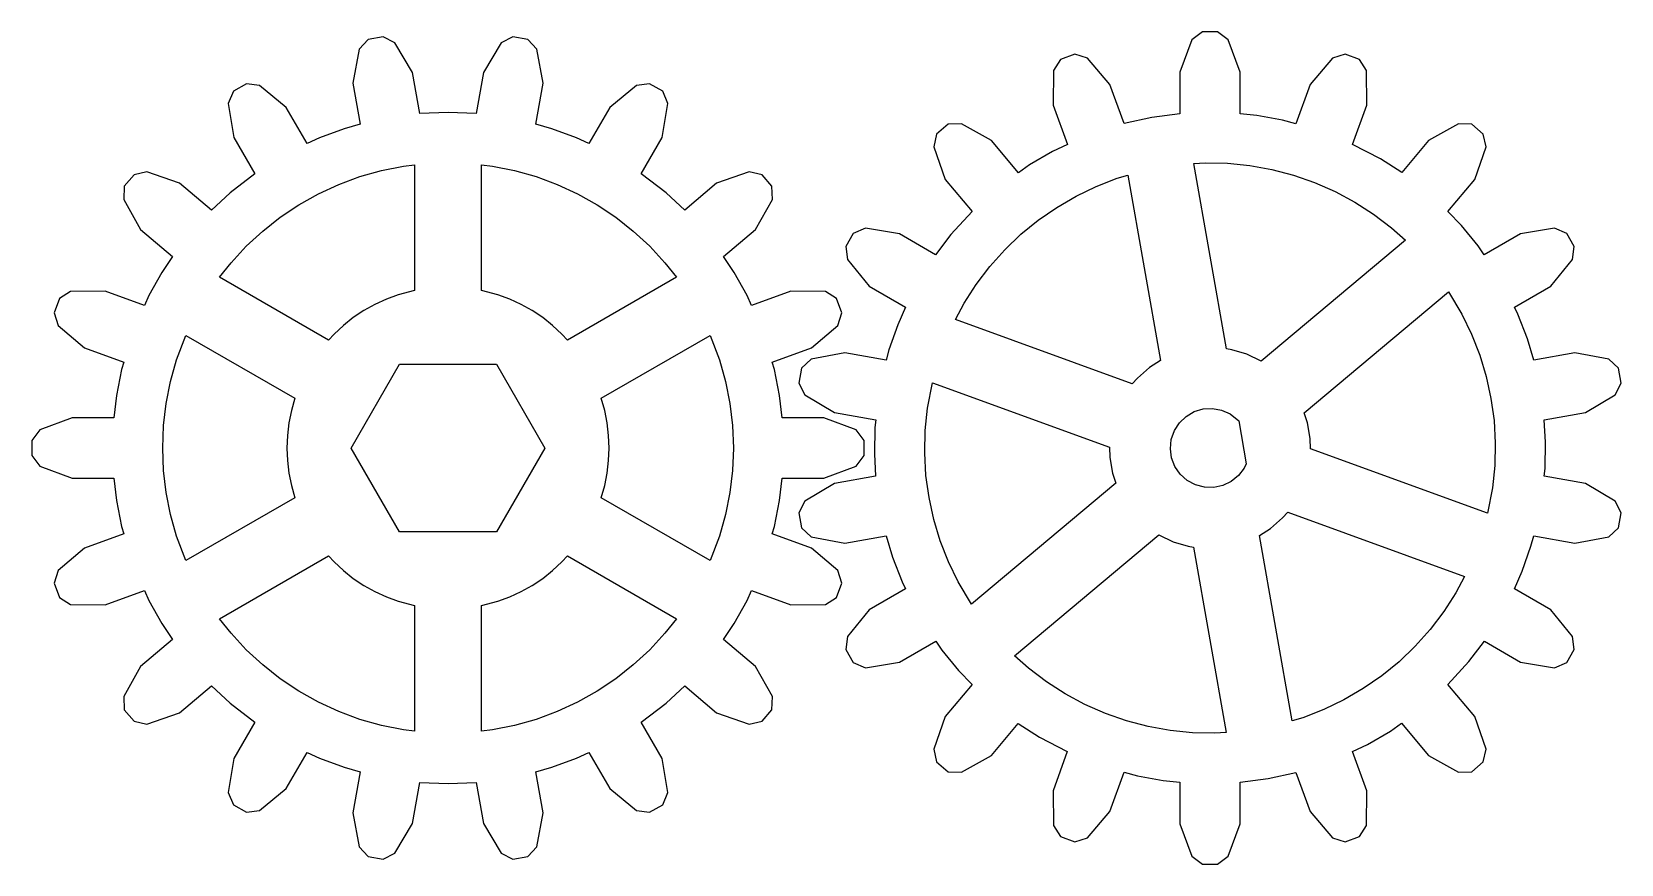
# Model space of a CAD drawing. Header units: metres. Extents: x -1.24 to 3.5, y -1.24 to 1.24.
import ezdxf

# ---------------------------------------------------------------- set-up
doc = ezdxf.new("R2010")
doc.units = ezdxf.units.M

msp = doc.modelspace()

# ---------------------------------------------------------------- linework, layer by layer
for p, q in [((2.2475, 1.24), (2.216, 1.216)), ((2.2925, 1.24), (2.2475, 1.24)), ((2.324, 1.216), (2.2925, 1.24)), ((-0.2643, 1.1881), (-0.2831, 1.0873)), ((-0.2375, 1.2172), (-0.2643, 1.1881)), ((-0.1932, 1.225), (-0.2375, 1.2172)), ((-0.158, 1.2069), (-0.1932, 1.225)), ((-0.1058, 1.1186), (-0.158, 1.2069)), ((0.158, 1.2069), (0.1058, 1.1186)), ((0.1932, 1.225), (0.158, 1.2069)), ((0.2375, 1.2172), (0.1932, 1.225)), ((0.2643, 1.1881), (0.2375, 1.2172)), ((0.2831, 1.0873), (0.2643, 1.1881)), ((2.216, 1.216), (2.18, 1.12)), ((2.36, 1.12), (2.324, 1.216)), ((1.8248, 1.1575), (1.8034, 1.1242)), ((1.867, 1.1729), (1.8248, 1.1575)), ((1.9048, 1.1611), (1.867, 1.1729)), ((1.9715, 1.0832), (1.9048, 1.1611)), ((2.6351, 1.1611), (2.5685, 1.0832)), ((2.673, 1.1729), (2.6351, 1.1611)), ((2.7152, 1.1575), (2.673, 1.1729)), ((2.7366, 1.1242), (2.7152, 1.1575)), ((-0.0843, 0.9962), (-0.1058, 1.1186)), ((0.1058, 1.1186), (0.0843, 0.9962)), ((1.8034, 1.1242), (1.8024, 1.0216)), ((2.18, 1.12), (2.18, 0.9957)), ((2.36, 0.9952), (2.36, 1.12)), ((2.7376, 1.0216), (2.7366, 1.1242)), ((-0.6395, 1.0626), (-0.6547, 1.0261)), ((-0.6005, 1.0851), (-0.6395, 1.0626)), ((-0.5612, 1.0801), (-0.6005, 1.0851)), ((-0.4821, 1.0149), (-0.5612, 1.0801)), ((-0.2831, 1.0873), (-0.2614, 0.9645)), ((0.2614, 0.9645), (0.2831, 1.0873)), ((0.5612, 1.0801), (0.4821, 1.0149)), ((0.6005, 1.0851), (0.5612, 1.0801)), ((0.6395, 1.0626), (0.6005, 1.0851)), ((0.6547, 1.0261), (0.6395, 1.0626)), ((2.014, 0.9664), (1.9715, 1.0832)), ((2.5685, 1.0832), (2.5258, 0.9659)), ((-0.6547, 1.0261), (-0.6379, 0.9249)), ((-0.4196, 0.9068), (-0.4821, 1.0149)), ((0, 1), (-0.0843, 0.9962)), ((0.0843, 0.9962), (0, 1)), ((0.4821, 1.0149), (0.4196, 0.9068)), ((0.6379, 0.9249), (0.6547, 1.0261)), ((1.8024, 1.0216), (1.8451, 0.9044)), ((2.18, 0.9957), (2.0963, 0.9848)), ((2.4091, 0.9902), (2.36, 0.9952)), ((2.695, 0.9046), (2.7376, 1.0216)), ((-0.309, 0.951), (-0.3827, 0.9239)), ((-0.2614, 0.9645), (-0.309, 0.951)), ((0.309, 0.951), (0.2614, 0.9645)), ((0.3827, 0.9239), (0.309, 0.951)), ((1.4902, 0.9643), (1.4557, 0.9354)), ((1.5297, 0.9662), (1.4902, 0.9643)), ((1.619, 0.9158), (1.5297, 0.9662)), ((2.0963, 0.9848), (2.014, 0.9664)), ((2.4864, 0.9763), (2.4091, 0.9902)), ((2.5258, 0.9659), (2.4864, 0.9763)), ((3.0103, 0.9662), (2.921, 0.9158)), ((3.0498, 0.9643), (3.0103, 0.9662)), ((3.0843, 0.9354), (3.0498, 0.9643)), ((-0.6379, 0.9249), (-0.5757, 0.8171)), ((-0.3827, 0.9239), (-0.4196, 0.9068)), ((0.4196, 0.9068), (0.3827, 0.9239)), ((0.5757, 0.8171), (0.6379, 0.9249)), ((1.4557, 0.9354), (1.447, 0.8968)), ((1.6992, 0.8202), (1.619, 0.9158)), ((1.8451, 0.9044), (1.8005, 0.8829)), ((2.7775, 0.8616), (2.695, 0.9046)), ((2.921, 0.9158), (2.8411, 0.8207)), ((3.093, 0.8968), (3.0843, 0.9354)), ((1.447, 0.8968), (1.4811, 0.8001)), ((1.8005, 0.8829), (1.7327, 0.8434)), ((2.8411, 0.8207), (2.7775, 0.8616)), ((3.0588, 0.8001), (3.093, 0.8968)), ((-0.9354, 0.8143), (-0.9643, 0.7798)), ((-0.8968, 0.823), (-0.9354, 0.8143)), ((-0.8001, 0.7888), (-0.8968, 0.823)), ((-0.5757, 0.8171), (-0.6494, 0.7604)), ((-0.3253, 0.7853), (-0.2626, 0.8084)), ((-0.2626, 0.8084), (-0.1984, 0.8265)), ((-0.1984, 0.8265), (-0.133, 0.8395)), ((-0.133, 0.8395), (-0.1, 0.8434)), ((-0.1, 0.8434), (-0.1, 0.4691)), ((0.1, 0.4691), (0.1, 0.8434)), ((0.1, 0.8434), (0.133, 0.8395)), ((0.133, 0.8395), (0.1984, 0.8265)), ((0.1984, 0.8265), (0.2626, 0.8084)), ((0.2626, 0.8084), (0.3253, 0.7853)), ((0.6494, 0.7604), (0.5757, 0.8171)), ((0.8968, 0.823), (0.8001, 0.7888)), ((0.9354, 0.8143), (0.8968, 0.823)), ((0.9643, 0.7798), (0.9354, 0.8143)), ((1.7327, 0.8434), (1.6992, 0.8202)), ((1.9933, 0.8037), (2.025, 0.8132)), ((2.025, 0.8132), (2.1224, 0.261)), ((2.222, 0.848), (2.2552, 0.8499)), ((2.3194, 0.2957), (2.222, 0.848)), ((2.2552, 0.8499), (2.3219, 0.8484)), ((2.3219, 0.8484), (2.3883, 0.8417)), ((2.3883, 0.8417), (2.454, 0.8298)), ((2.454, 0.8298), (2.5185, 0.8129)), ((2.5185, 0.8129), (2.5815, 0.7908)), ((-0.9643, 0.7798), (-0.9662, 0.7403)), ((-0.705, 0.709), (-0.8001, 0.7888)), ((-0.6494, 0.7604), (-0.705, 0.709)), ((-0.3859, 0.7574), (-0.3253, 0.7853)), ((0.3253, 0.7853), (0.3859, 0.7574)), ((0.705, 0.709), (0.6494, 0.7604)), ((0.8001, 0.7888), (0.705, 0.709)), ((0.9662, 0.7403), (0.9643, 0.7798)), ((1.4811, 0.8001), (1.5612, 0.7047)), ((1.871, 0.7505), (1.9311, 0.7795)), ((1.9311, 0.7795), (1.9933, 0.8037)), ((2.5815, 0.7908), (2.6426, 0.7639)), ((2.6426, 0.7639), (2.7014, 0.7324)), ((2.9787, 0.7046), (3.0588, 0.8001)), ((-0.9662, 0.7403), (-0.9158, 0.651)), ((-0.4996, 0.6877), (-0.4441, 0.7247)), ((-0.4441, 0.7247), (-0.3859, 0.7574)), ((0.3859, 0.7574), (0.4441, 0.7247)), ((0.4441, 0.7247), (0.4996, 0.6877)), ((0.9158, 0.651), (0.9662, 0.7403)), ((1.7585, 0.6788), (1.8133, 0.7169)), ((1.8133, 0.7169), (1.871, 0.7505)), ((2.7014, 0.7324), (2.7575, 0.6963)), ((-0.552, 0.6463), (-0.4996, 0.6877)), ((0.4996, 0.6877), (0.552, 0.6463)), ((1.5612, 0.7047), (1.4984, 0.6361)), ((1.7068, 0.6366), (1.7585, 0.6788)), ((2.7575, 0.6963), (2.8106, 0.6559)), ((3.0189, 0.6626), (2.9787, 0.7046)), ((-0.9158, 0.651), (-0.8203, 0.5708)), ((-0.601, 0.601), (-0.552, 0.6463)), ((0.552, 0.6463), (0.601, 0.601)), ((0.8203, 0.5708), (0.9158, 0.651)), ((1.2074, 0.6394), (1.1849, 0.6005)), ((1.2439, 0.6547), (1.2074, 0.6394)), ((1.3451, 0.6379), (1.2439, 0.6547)), ((1.4526, 0.5758), (1.3451, 0.6379)), ((1.4984, 0.6361), (1.4526, 0.5758)), ((1.6586, 0.5904), (1.7068, 0.6366)), ((2.852, 0.6189), (2.4224, 0.2584)), ((2.8106, 0.6559), (2.852, 0.6189)), ((3.0686, 0.6018), (3.0189, 0.6626)), ((3.1949, 0.6379), (3.0869, 0.5755)), ((3.2961, 0.6547), (3.1949, 0.6379)), ((3.3326, 0.6395), (3.2961, 0.6547)), ((3.3551, 0.6005), (3.3326, 0.6395)), ((-0.8203, 0.5708), (-0.8526, 0.5225)), ((-0.6463, 0.552), (-0.601, 0.601)), ((0.601, 0.601), (0.6463, 0.552)), ((0.8526, 0.5225), (0.8203, 0.5708)), ((1.1849, 0.6005), (1.1899, 0.5612)), ((1.6141, 0.5406), (1.6586, 0.5904)), ((3.0869, 0.5755), (3.0686, 0.6018)), ((3.3501, 0.5612), (3.3551, 0.6005)), ((-0.8526, 0.5225), (-0.891, 0.454)), ((-0.6807, 0.5085), (-0.6463, 0.552)), ((0.6463, 0.552), (0.6807, 0.5085)), ((0.891, 0.454), (0.8526, 0.5225)), ((1.1899, 0.5612), (1.2551, 0.482)), ((1.5737, 0.4875), (1.6141, 0.5406)), ((3.2849, 0.482), (3.3501, 0.5612)), ((-0.3563, 0.3212), (-0.6807, 0.5085)), ((0.6807, 0.5085), (0.3563, 0.3212)), ((1.2551, 0.482), (1.363, 0.4197)), ((1.5376, 0.4314), (1.5737, 0.4875)), ((3.1769, 0.4197), (3.2849, 0.482)), ((-1.1575, 0.4452), (-1.1729, 0.403)), ((-1.1242, 0.4666), (-1.1575, 0.4452)), ((-1.0217, 0.4676), (-1.1242, 0.4666)), ((-0.9044, 0.4249), (-1.0217, 0.4676)), ((-0.891, 0.454), (-0.9044, 0.4249)), ((-0.2179, 0.4277), (-0.2508, 0.4093)), ((-0.1837, 0.4435), (-0.2179, 0.4277)), ((-0.1483, 0.4565), (-0.1837, 0.4435)), ((-0.1, 0.4691), (-0.1483, 0.4565)), ((0.1483, 0.4565), (0.1, 0.4691)), ((0.1837, 0.4435), (0.1483, 0.4565)), ((0.2179, 0.4277), (0.1837, 0.4435)), ((0.2508, 0.4093), (0.2179, 0.4277)), ((0.9044, 0.4249), (0.891, 0.454)), ((1.0217, 0.4676), (0.9044, 0.4249)), ((1.1242, 0.4666), (1.0217, 0.4676)), ((1.1575, 0.4452), (1.1242, 0.4666)), ((1.1729, 0.403), (1.1575, 0.4452)), ((1.5114, 0.3825), (1.5376, 0.4314)), ((2.5508, 0.1051), (2.9806, 0.4657)), ((2.9806, 0.4657), (3.0205, 0.399)), ((-1.1729, 0.403), (-1.1611, 0.3652)), ((-0.2821, 0.3883), (-0.3117, 0.365)), ((-0.2508, 0.4093), (-0.2821, 0.3883)), ((0.2821, 0.3883), (0.2508, 0.4093)), ((0.3117, 0.365), (0.2821, 0.3883)), ((1.1611, 0.3652), (1.1729, 0.403)), ((1.363, 0.4197), (1.3396, 0.3665)), ((2.0384, 0.1907), (1.5114, 0.3825)), ((3.0205, 0.399), (3.0495, 0.3389)), ((3.187, 0.3987), (3.1769, 0.4197)), ((3.2155, 0.3256), (3.187, 0.3987)), ((-1.1611, 0.3652), (-1.0832, 0.2985)), ((-0.8084, 0.2626), (-0.7807, 0.3353)), ((-0.7807, 0.3353), (-0.4566, 0.1481)), ((-0.3394, 0.3394), (-0.3563, 0.3212)), ((-0.3117, 0.365), (-0.3394, 0.3394)), ((0.3394, 0.3394), (0.3117, 0.365)), ((0.3563, 0.3212), (0.3394, 0.3394)), ((0.4566, 0.1481), (0.7807, 0.3353)), ((0.7807, 0.3353), (0.8084, 0.2626)), ((1.0832, 0.2985), (1.1611, 0.3652)), ((1.3396, 0.3665), (1.3137, 0.2924)), ((3.0495, 0.3389), (3.0737, 0.2767)), ((-1.0832, 0.2985), (-0.966, 0.2558)), ((0.966, 0.2558), (1.0832, 0.2985)), ((1.3137, 0.2924), (1.3056, 0.2614)), ((2.3349, 0.2929), (2.3194, 0.2957)), ((2.3799, 0.2791), (2.3349, 0.2929)), ((3.2348, 0.2615), (3.2155, 0.3256)), ((-0.966, 0.2558), (-0.9724, 0.2334)), ((-0.8265, 0.1984), (-0.8084, 0.2626)), ((-0.2887, 0), (-0.1443, 0.25)), ((-0.1443, 0.25), (0.1443, 0.25)), ((0.1443, 0.25), (0.2887, 0)), ((0.8084, 0.2626), (0.8265, 0.1984)), ((0.9724, 0.2334), (0.966, 0.2558)), ((1.0528, 0.2375), (1.0449, 0.1931)), ((1.0819, 0.2643), (1.0528, 0.2375)), ((1.1826, 0.2831), (1.0819, 0.2643)), ((1.3056, 0.2614), (1.1826, 0.2831)), ((2.0895, 0.2396), (2.0542, 0.2084)), ((2.1224, 0.261), (2.0895, 0.2396)), ((2.4224, 0.2584), (2.3799, 0.2791)), ((3.0737, 0.2767), (3.0929, 0.2128)), ((3.3573, 0.2831), (3.2348, 0.2615)), ((3.4581, 0.2643), (3.3573, 0.2831)), ((3.4872, 0.2374), (3.4581, 0.2643)), ((3.4951, 0.1932), (3.4872, 0.2374)), ((-0.9724, 0.2334), (-0.9877, 0.1564)), ((-0.8395, 0.133), (-0.8265, 0.1984)), ((0.8265, 0.1984), (0.8395, 0.133)), ((0.9877, 0.1564), (0.9724, 0.2334)), ((1.0449, 0.1931), (1.0631, 0.158)), ((1.4283, 0.1183), (1.4429, 0.1946)), ((1.4429, 0.1946), (1.9702, 0.0027)), ((2.0542, 0.2084), (2.0384, 0.1907)), ((3.0929, 0.2128), (3.1071, 0.1476)), ((3.4769, 0.158), (3.4951, 0.1932)), ((-0.9877, 0.1564), (-0.9955, 0.09)), ((-0.4566, 0.1481), (-0.4667, 0.112)), ((0.4667, 0.112), (0.4566, 0.1481)), ((0.9955, 0.09), (0.9877, 0.1564)), ((1.0631, 0.158), (1.1514, 0.1058)), ((3.1071, 0.1476), (3.1161, 0.0815)), ((3.3886, 0.1058), (3.4769, 0.158)), ((-0.8474, 0.0667), (-0.8395, 0.133)), ((-0.4667, 0.112), (-0.4741, 0.0751)), ((0.4741, 0.0751), (0.4667, 0.112)), ((0.8395, 0.133), (0.8474, 0.0667)), ((1.1514, 0.1058), (1.2742, 0.0842)), ((1.4216, 0.0519), (1.4283, 0.1183)), ((2.1989, 0.0943), (2.2229, 0.1083)), ((2.2229, 0.1083), (2.2495, 0.1163)), ((2.2495, 0.1163), (2.2772, 0.1179)), ((2.2772, 0.1179), (2.3045, 0.1129)), ((2.3045, 0.1129), (2.3299, 0.1017)), ((2.3299, 0.1017), (2.3556, 0.0812)), ((2.5604, 0.0751), (2.5508, 0.1051)), ((3.266, 0.0842), (3.3886, 0.1058)), ((-1.216, 0.054), (-1.24, 0.0225)), ((-1.12, 0.09), (-1.216, 0.054)), ((-0.9955, 0.09), (-1.12, 0.09)), ((-0.85, 0), (-0.8474, 0.0667)), ((-0.4741, 0.0751), (-0.4785, 0.0377)), ((0.4785, 0.0377), (0.4741, 0.0751)), ((0.8474, 0.0667), (0.85, 0)), ((1.12, 0.09), (0.9955, 0.09)), ((1.216, 0.054), (1.12, 0.09)), ((1.24, 0.0225), (1.216, 0.054)), ((1.2719, 0.061), (1.2701, -0.0174)), ((1.2742, 0.0842), (1.2719, 0.061)), ((1.4201, -0.0148), (1.4216, 0.0519)), ((2.1547, 0.0256), (2.1638, 0.0518)), ((2.1638, 0.0518), (2.1789, 0.0751)), ((2.1789, 0.0751), (2.1989, 0.0943)), ((2.3556, 0.0812), (2.3782, -0.047)), ((2.5686, 0.0287), (2.5604, 0.0751)), ((3.1161, 0.0815), (3.1199, 0.0148)), ((3.2698, 0.0174), (3.266, 0.0842)), ((-1.24, 0.0225), (-1.24, -0.0225)), ((-0.8474, -0.0667), (-0.85, 0)), ((-0.4785, 0.0377), (-0.48, 0)), ((-0.48, 0), (-0.4785, -0.0377)), ((-0.1443, -0.25), (-0.2887, 0)), ((0.2887, 0), (0.1443, -0.25)), ((0.48, 0), (0.4785, 0.0377)), ((0.4785, -0.0377), (0.48, 0)), ((0.85, 0), (0.8474, -0.0667)), ((1.24, -0.0225), (1.24, 0.0225)), ((1.9702, 0.0027), (1.9714, -0.0287)), ((2.1519, -0.0021), (2.1547, 0.0256)), ((2.5698, -0.0027), (2.5686, 0.0287)), ((3.1199, 0.0148), (3.1184, -0.0519)), ((3.2681, -0.061), (3.2698, 0.0174)), ((-1.24, -0.0225), (-1.216, -0.054)), ((-0.4785, -0.0377), (-0.4741, -0.0751)), ((0.4741, -0.0751), (0.4785, -0.0377)), ((1.216, -0.054), (1.24, -0.0225)), ((1.2701, -0.0174), (1.2739, -0.0842)), ((1.4239, -0.0815), (1.4201, -0.0148)), ((1.9714, -0.0287), (1.9795, -0.0751)), ((2.1557, -0.0296), (2.1519, -0.0021)), ((2.1657, -0.0554), (2.1557, -0.0296)), ((2.3782, -0.047), (2.3718, -0.0599)), ((3.097, -0.1946), (2.5698, -0.0027)), ((-1.216, -0.054), (-1.12, -0.09)), ((-1.12, -0.09), (-0.9955, -0.09)), ((-0.9955, -0.09), (-0.9877, -0.1564)), ((-0.8395, -0.133), (-0.8474, -0.0667)), ((-0.4741, -0.0751), (-0.4667, -0.112)), ((0.4667, -0.112), (0.4741, -0.0751)), ((0.8474, -0.0667), (0.8395, -0.133)), ((0.9877, -0.1564), (0.9955, -0.09)), ((0.9955, -0.09), (1.12, -0.09)), ((1.12, -0.09), (1.216, -0.054)), ((1.2739, -0.0842), (1.1514, -0.1058)), ((1.4329, -0.1476), (1.4239, -0.0815)), ((1.9795, -0.0751), (1.9892, -0.1051)), ((2.1816, -0.0782), (2.1657, -0.0554)), ((2.2023, -0.0967), (2.1816, -0.0782)), ((2.3549, -0.082), (2.3335, -0.0996)), ((2.3718, -0.0599), (2.3549, -0.082)), ((3.1184, -0.0519), (3.1117, -0.1183)), ((3.2658, -0.0842), (3.2681, -0.061)), ((3.3886, -0.1058), (3.2658, -0.0842)), ((-0.8265, -0.1984), (-0.8395, -0.133)), ((-0.4667, -0.112), (-0.4566, -0.1481)), ((0.4566, -0.1481), (0.4667, -0.112)), ((0.8395, -0.133), (0.8265, -0.1984)), ((1.1514, -0.1058), (1.0631, -0.158)), ((1.9892, -0.1051), (1.5594, -0.4657)), ((2.2267, -0.1099), (2.2023, -0.0967)), ((2.2536, -0.1169), (2.2267, -0.1099)), ((2.2813, -0.1176), (2.2536, -0.1169)), ((2.3084, -0.1117), (2.2813, -0.1176)), ((2.3335, -0.0996), (2.3084, -0.1117)), ((3.1117, -0.1183), (3.097, -0.1946)), ((3.4769, -0.158), (3.3886, -0.1058)), ((-0.9877, -0.1564), (-0.9724, -0.2334)), ((-0.4566, -0.1481), (-0.7807, -0.3353)), ((0.7807, -0.3353), (0.4566, -0.1481)), ((0.9724, -0.2334), (0.9877, -0.1564)), ((1.0631, -0.158), (1.0449, -0.1932)), ((1.4471, -0.2128), (1.4329, -0.1476)), ((3.495, -0.1931), (3.4769, -0.158)), ((-0.9724, -0.2334), (-0.966, -0.2558)), ((-0.8084, -0.2626), (-0.8265, -0.1984)), ((0.8265, -0.1984), (0.8084, -0.2626)), ((0.966, -0.2558), (0.9724, -0.2334)), ((1.0449, -0.1932), (1.0528, -0.2374)), ((1.4663, -0.2767), (1.4471, -0.2128)), ((2.4505, -0.2396), (2.4858, -0.2084)), ((2.4858, -0.2084), (2.5016, -0.1907)), ((2.5016, -0.1907), (3.0286, -0.3825)), ((3.4872, -0.2375), (3.495, -0.1931)), ((-0.966, -0.2558), (-1.0832, -0.2985)), ((-0.7807, -0.3353), (-0.8084, -0.2626)), ((0.1443, -0.25), (-0.1443, -0.25)), ((0.8084, -0.2626), (0.7807, -0.3353)), ((1.0832, -0.2985), (0.966, -0.2558)), ((1.0528, -0.2374), (1.0818, -0.2643)), ((1.0818, -0.2643), (1.1826, -0.2831)), ((1.1826, -0.2831), (1.3052, -0.2615)), ((1.3052, -0.2615), (1.3245, -0.3256)), ((1.4905, -0.3389), (1.4663, -0.2767)), ((1.6879, -0.6189), (2.1177, -0.2585)), ((2.1177, -0.2585), (2.1601, -0.2791)), ((2.1601, -0.2791), (2.2051, -0.2929)), ((2.4175, -0.261), (2.4505, -0.2396)), ((2.5149, -0.8132), (2.4175, -0.261)), ((3.2263, -0.2924), (3.2344, -0.2614)), ((3.2344, -0.2614), (3.3573, -0.2831)), ((3.3573, -0.2831), (3.4581, -0.2643)), ((3.4581, -0.2643), (3.4872, -0.2375)), ((-1.0832, -0.2985), (-1.1611, -0.3652)), ((-0.6807, -0.5085), (-0.3563, -0.3212)), ((-0.3563, -0.3212), (-0.3394, -0.3394)), ((0.3394, -0.3394), (0.3563, -0.3212)), ((0.3563, -0.3212), (0.6807, -0.5085)), ((1.1611, -0.3652), (1.0832, -0.2985)), ((1.3245, -0.3256), (1.3529, -0.3987)), ((2.2051, -0.2929), (2.2206, -0.2957)), ((2.2206, -0.2957), (2.318, -0.848)), ((3.2004, -0.3665), (3.2263, -0.2924)), ((-1.1611, -0.3652), (-1.1729, -0.403)), ((-0.3394, -0.3394), (-0.3117, -0.365)), ((-0.3117, -0.365), (-0.2821, -0.3883)), ((0.2821, -0.3883), (0.3117, -0.365)), ((0.3117, -0.365), (0.3394, -0.3394)), ((1.1729, -0.403), (1.1611, -0.3652)), ((1.5195, -0.399), (1.4905, -0.3389)), ((3.177, -0.4197), (3.2004, -0.3665)), ((-1.1729, -0.403), (-1.1575, -0.4452)), ((-1.0217, -0.4676), (-0.9044, -0.4249)), ((-0.9044, -0.4249), (-0.891, -0.454)), ((-0.2821, -0.3883), (-0.2508, -0.4093)), ((-0.2508, -0.4093), (-0.2179, -0.4277)), ((0.2179, -0.4277), (0.2508, -0.4093)), ((0.2508, -0.4093), (0.2821, -0.3883)), ((0.891, -0.454), (0.9044, -0.4249)), ((0.9044, -0.4249), (1.0217, -0.4676)), ((1.1575, -0.4452), (1.1729, -0.403)), ((1.363, -0.4197), (1.255, -0.482)), ((1.3529, -0.3987), (1.363, -0.4197)), ((1.5594, -0.4657), (1.5195, -0.399)), ((3.0286, -0.3825), (3.0024, -0.4314)), ((3.2849, -0.482), (3.177, -0.4197)), ((-1.1575, -0.4452), (-1.1242, -0.4666)), ((-1.1242, -0.4666), (-1.0217, -0.4676)), ((-0.891, -0.454), (-0.8526, -0.5225)), ((-0.2179, -0.4277), (-0.1837, -0.4435)), ((-0.1837, -0.4435), (-0.1483, -0.4565)), ((-0.1483, -0.4565), (-0.1, -0.4691)), ((-0.1, -0.4691), (-0.1, -0.8434)), ((0.1, -0.4691), (0.1483, -0.4565)), ((0.1, -0.8434), (0.1, -0.4691)), ((0.1483, -0.4565), (0.1837, -0.4435)), ((0.1837, -0.4435), (0.2179, -0.4277)), ((0.8526, -0.5225), (0.891, -0.454)), ((1.0217, -0.4676), (1.1242, -0.4666)), ((1.1242, -0.4666), (1.1575, -0.4452)), ((3.0024, -0.4314), (2.9663, -0.4875)), ((-0.6463, -0.552), (-0.6807, -0.5085)), ((0.6807, -0.5085), (0.6463, -0.552)), ((1.255, -0.482), (1.1899, -0.5612)), ((2.9663, -0.4875), (2.9259, -0.5406)), ((3.3501, -0.5612), (3.2849, -0.482)), ((-0.8526, -0.5225), (-0.8203, -0.5708)), ((-0.601, -0.601), (-0.6463, -0.552)), ((0.6463, -0.552), (0.601, -0.601)), ((0.8203, -0.5708), (0.8526, -0.5225)), ((1.1899, -0.5612), (1.1849, -0.6005)), ((2.9259, -0.5406), (2.8814, -0.5904)), ((3.3551, -0.6005), (3.3501, -0.5612)), ((-0.8203, -0.5708), (-0.9158, -0.651)), ((-0.552, -0.6463), (-0.601, -0.601)), ((0.601, -0.601), (0.552, -0.6463)), ((0.9158, -0.651), (0.8203, -0.5708)), ((1.1849, -0.6005), (1.2074, -0.6395)), ((1.3451, -0.6379), (1.4531, -0.5755)), ((1.4531, -0.5755), (1.4714, -0.6018)), ((1.4714, -0.6018), (1.521, -0.6626)), ((2.8814, -0.5904), (2.8332, -0.6366)), ((3.0416, -0.6361), (3.0874, -0.5758)), ((3.0874, -0.5758), (3.1949, -0.6379)), ((3.3326, -0.6394), (3.3551, -0.6005)), ((-0.9158, -0.651), (-0.9662, -0.7403)), ((-0.4996, -0.6877), (-0.552, -0.6463)), ((0.552, -0.6463), (0.4996, -0.6877)), ((0.9662, -0.7403), (0.9158, -0.651)), ((1.2074, -0.6395), (1.2439, -0.6547)), ((1.2439, -0.6547), (1.3451, -0.6379)), ((1.521, -0.6626), (1.5613, -0.7046)), ((1.7293, -0.6559), (1.6879, -0.6189)), ((1.7825, -0.6963), (1.7293, -0.6559)), ((2.8332, -0.6366), (2.7815, -0.6788)), ((2.9788, -0.7047), (3.0416, -0.6361)), ((3.1949, -0.6379), (3.2961, -0.6547)), ((3.2961, -0.6547), (3.3326, -0.6394)), ((-0.8001, -0.7888), (-0.705, -0.709)), ((-0.705, -0.709), (-0.6494, -0.7604)), ((-0.4441, -0.7247), (-0.4996, -0.6877)), ((0.4996, -0.6877), (0.4441, -0.7247)), ((0.6494, -0.7604), (0.705, -0.709)), ((0.705, -0.709), (0.8001, -0.7888)), ((1.5613, -0.7046), (1.4811, -0.8001)), ((1.8386, -0.7324), (1.7825, -0.6963)), ((2.7815, -0.6788), (2.7267, -0.7169)), ((3.0588, -0.8001), (2.9788, -0.7047)), ((-0.9662, -0.7403), (-0.9643, -0.7798)), ((-0.3859, -0.7574), (-0.4441, -0.7247)), ((-0.3253, -0.7853), (-0.3859, -0.7574)), ((0.3859, -0.7574), (0.3253, -0.7853)), ((0.4441, -0.7247), (0.3859, -0.7574)), ((0.9643, -0.7798), (0.9662, -0.7403)), ((1.8974, -0.7639), (1.8386, -0.7324)), ((2.669, -0.7505), (2.6089, -0.7795)), ((2.7267, -0.7169), (2.669, -0.7505)), ((-0.9643, -0.7798), (-0.9354, -0.8143)), ((-0.8968, -0.823), (-0.8001, -0.7888)), ((-0.6494, -0.7604), (-0.5757, -0.8171)), ((-0.2626, -0.8084), (-0.3253, -0.7853)), ((0.3253, -0.7853), (0.2626, -0.8084)), ((0.5757, -0.8171), (0.6494, -0.7604)), ((0.8001, -0.7888), (0.8968, -0.823)), ((0.9354, -0.8143), (0.9643, -0.7798)), ((1.4811, -0.8001), (1.447, -0.8968)), ((1.9585, -0.7908), (1.8974, -0.7639)), ((2.0215, -0.8129), (1.9585, -0.7908)), ((2.5467, -0.8037), (2.5149, -0.8132)), ((2.6089, -0.7795), (2.5467, -0.8037)), ((3.093, -0.8968), (3.0588, -0.8001)), ((-0.9354, -0.8143), (-0.8968, -0.823)), ((-0.5757, -0.8171), (-0.6379, -0.9249)), ((-0.1984, -0.8265), (-0.2626, -0.8084)), ((-0.133, -0.8395), (-0.1984, -0.8265)), ((-0.1, -0.8434), (-0.133, -0.8395)), ((0.133, -0.8395), (0.1, -0.8434)), ((0.1984, -0.8265), (0.133, -0.8395)), ((0.2626, -0.8084), (0.1984, -0.8265)), ((0.6379, -0.9249), (0.5757, -0.8171)), ((0.8968, -0.823), (0.9354, -0.8143)), ((1.619, -0.9158), (1.6988, -0.8207)), ((1.6988, -0.8207), (1.7625, -0.8616)), ((2.086, -0.8298), (2.0215, -0.8129)), ((2.1517, -0.8417), (2.086, -0.8298)), ((2.2181, -0.8484), (2.1517, -0.8417)), ((2.2848, -0.8499), (2.2181, -0.8484)), ((2.318, -0.848), (2.2848, -0.8499)), ((2.7395, -0.8829), (2.8073, -0.8434)), ((2.8073, -0.8434), (2.8407, -0.8202)), ((2.8407, -0.8202), (2.921, -0.9158)), ((1.447, -0.8968), (1.4557, -0.9354)), ((1.7625, -0.8616), (1.845, -0.9046)), ((2.6949, -0.9044), (2.7395, -0.8829)), ((3.0843, -0.9354), (3.093, -0.8968)), ((-0.6379, -0.9249), (-0.6547, -1.0261)), ((-0.4821, -1.0149), (-0.4196, -0.9068)), ((-0.4196, -0.9068), (-0.3827, -0.9239)), ((-0.3827, -0.9239), (-0.309, -0.951)), ((0.309, -0.951), (0.3827, -0.9239)), ((0.3827, -0.9239), (0.4196, -0.9068)), ((0.4196, -0.9068), (0.4821, -1.0149)), ((0.6547, -1.0261), (0.6379, -0.9249)), ((1.4557, -0.9354), (1.4902, -0.9643)), ((1.5297, -0.9662), (1.619, -0.9158)), ((1.845, -0.9046), (1.8024, -1.0216)), ((2.7376, -1.0216), (2.6949, -0.9044)), ((2.921, -0.9158), (3.0103, -0.9662)), ((3.0498, -0.9643), (3.0843, -0.9354)), ((-0.309, -0.951), (-0.2614, -0.9645)), ((-0.2614, -0.9645), (-0.2831, -1.0873)), ((0.2614, -0.9645), (0.309, -0.951)), ((0.2831, -1.0873), (0.2614, -0.9645)), ((1.4902, -0.9643), (1.5297, -0.9662)), ((1.9715, -1.0832), (2.0142, -0.9659)), ((2.0142, -0.9659), (2.0536, -0.9763)), ((2.0536, -0.9763), (2.1308, -0.9902)), ((2.1308, -0.9902), (2.18, -0.9952)), ((2.36, -0.9957), (2.4436, -0.9848)), ((2.4436, -0.9848), (2.526, -0.9664)), ((2.526, -0.9664), (2.5685, -1.0832)), ((3.0103, -0.9662), (3.0498, -0.9643)), ((-0.6547, -1.0261), (-0.6395, -1.0626)), ((-0.5612, -1.0801), (-0.4821, -1.0149)), ((-0.1058, -1.1186), (-0.0843, -0.9962)), ((-0.0843, -0.9962), (0, -1)), ((0, -1), (0.0843, -0.9962)), ((0.0843, -0.9962), (0.1058, -1.1186)), ((0.4821, -1.0149), (0.5612, -1.0801)), ((0.6395, -1.0626), (0.6547, -1.0261)), ((1.8024, -1.0216), (1.8034, -1.1242)), ((2.18, -0.9952), (2.18, -1.12)), ((2.36, -1.12), (2.36, -0.9957)), ((2.7366, -1.1242), (2.7376, -1.0216)), ((-0.6395, -1.0626), (-0.6005, -1.0851)), ((-0.6005, -1.0851), (-0.5612, -1.0801)), ((-0.2831, -1.0873), (-0.2643, -1.1881)), ((0.2643, -1.1881), (0.2831, -1.0873)), ((0.5612, -1.0801), (0.6005, -1.0851)), ((0.6005, -1.0851), (0.6395, -1.0626)), ((1.9048, -1.1611), (1.9715, -1.0832)), ((2.5685, -1.0832), (2.6351, -1.1611)), ((-0.158, -1.2069), (-0.1058, -1.1186)), ((0.1058, -1.1186), (0.158, -1.2069)), ((1.8034, -1.1242), (1.8248, -1.1575)), ((2.18, -1.12), (2.216, -1.216)), ((2.324, -1.216), (2.36, -1.12)), ((2.7152, -1.1575), (2.7366, -1.1242)), ((1.8248, -1.1575), (1.867, -1.1729)), ((1.867, -1.1729), (1.9048, -1.1611)), ((2.6351, -1.1611), (2.6729, -1.1729)), ((2.6729, -1.1729), (2.7152, -1.1575)), ((-0.2643, -1.1881), (-0.2375, -1.2172)), ((-0.2375, -1.2172), (-0.1932, -1.225)), ((-0.1932, -1.225), (-0.158, -1.2069)), ((0.158, -1.2069), (0.1932, -1.225)), ((0.1932, -1.225), (0.2375, -1.2172)), ((0.2375, -1.2172), (0.2643, -1.1881)), ((2.216, -1.216), (2.2475, -1.24)), ((2.2925, -1.24), (2.324, -1.216)), ((2.2475, -1.24), (2.2925, -1.24))]:
    msp.add_line(p, q)

doc.saveas('drawing.dxf')
